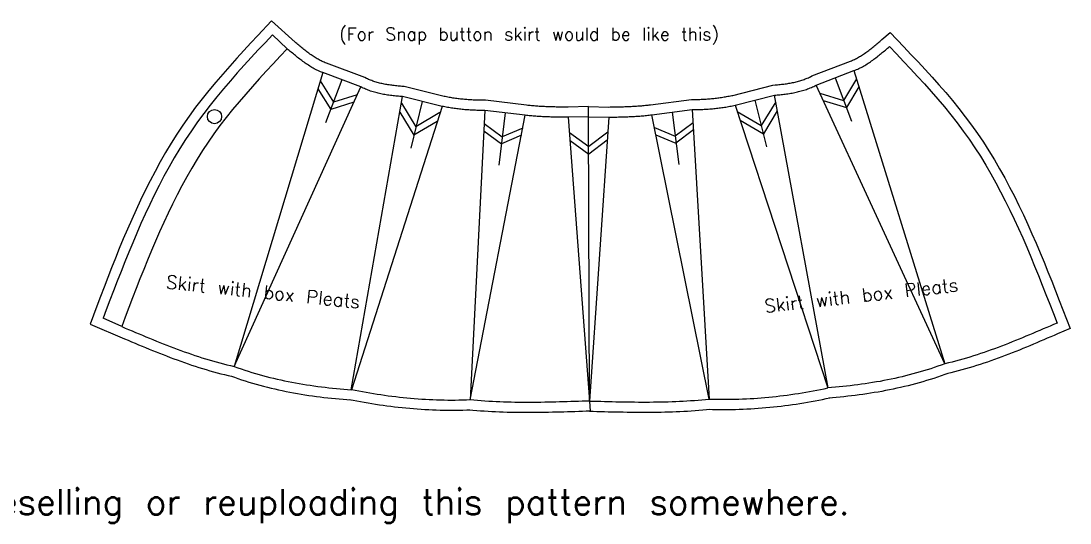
# Model space of a CAD drawing. Header units: millimetres. Extents: x 33 to 1155, y 58 to 775.
# Drawn here: x 639 to 1155, y 58 to 305 of the extents above; entities that cross this region are included whole.
import ezdxf

# ---------------------------------------------------------------- set-up
doc = ezdxf.new("R2010")
doc.units = ezdxf.units.MM
doc.styles.get("Standard").update_dxf_attribs({"font": 'txt.shx'})

msp = doc.modelspace()

# ---------------------------------------------------------------- linework, layer by layer
for p, q in [((773.59323, 294.92698), (761.931114, 305.417427)), ((769.636613, 291.714426), (762.350683, 298.563896)), ((785.946039, 275.891375), (792.379461, 265.419011)), ((796.530862, 276.489196), (788.55309, 255.215553)), ((1039.267909, 277.403103), (1047.405705, 256.190159)), ((1049.856934, 276.885032), (1043.502581, 266.364503)), ((784.78675, 272.047175), (791.044869, 261.860169)), ((804.112545, 269.078802), (792.379461, 265.419011)), ((1031.742262, 269.935808), (1043.502581, 266.364503)), ((1051.045148, 273.049674), (1044.863943, 262.815816)), ((802.452445, 265.418428), (791.044869, 261.860169)), ((825.840468, 265.009412), (833.028942, 253.307968)), ((836.121168, 265.813202), (830.451521, 242.884648)), ((999.759147, 266.429186), (1005.601349, 243.543991)), ((1010.045609, 265.702861), (1002.945484, 253.9476)), ((1033.429887, 266.288043), (1044.863943, 262.815816)), ((825.059558, 260.549284), (832.018469, 249.221525)), ((844.842481, 260.310698), (833.028942, 253.307968)), ((876.863913, 260.221905), (873.792144, 234.448125)), ((917.969746, 258.255631), (917.950908, 263.25665)), ((917.969817, 258.255982), (917.950983, 263.257001)), ((959.059675, 260.531141), (962.325506, 234.781231)), ((991.079529, 260.861142), (1002.945484, 253.9476)), ((1010.860094, 261.248742), (1003.986711, 249.868884)), ((843.454744, 256.000623), (832.018469, 249.221525)), ((866.596468, 254.989653), (875.460944, 248.450251)), ((969.366242, 255.37638), (960.551278, 248.770389)), ((992.499695, 256.561643), (1003.986711, 249.868884)), ((866.413399, 251.396712), (875.052542, 245.02354)), ((884.921678, 249.176886), (875.052542, 245.02354)), ((885.614046, 252.723101), (875.460944, 248.450251)), ((908.542705, 250.622008), (918.024911, 243.626901)), ((927.454096, 250.692887), (918.024852, 243.626551)), ((950.366278, 252.966637), (960.551278, 248.770389)), ((951.085338, 249.425737), (960.985481, 245.346852)), ((969.576371, 251.78492), (960.985481, 245.346852)), ((875.052542, 245.02354), (875.052542, 245.02354)), ((875.052542, 245.02354), (875.052542, 245.02354)), ((908.83978, 246.674861), (918.03899, 239.888523)), ((927.186762, 246.743613), (918.038934, 239.888172)), ((960.985481, 245.346852), (960.985481, 245.346852)), ((960.985481, 245.346852), (960.985481, 245.346852)), ((688.201939, 155.05289), (679.060134, 159.151037)), ((918.496482, 118.409931), (918.673193, 113.412932))]:
    msp.add_line(p, q)
at = {"color": 6}
for p, q in [((787.183428, 279.994552), (743.582567, 135.414225)), ((1048.588672, 280.978772), (1093.27739, 136.730984)), ((1093.27739, 136.730984), (1029.947146, 273.827434)), ((743.582567, 135.414225), (805.878295, 272.98384)), ((1035.800455, 124.859091), (1009.459946, 268.905635)), ((801.147301, 123.975632), (826.401988, 268.216507)), ((845.840347, 263.409896), (801.210617, 123.962543)), ((990.058347, 263.952736), (1035.737239, 124.845525)), ((866.924587, 261.429363), (859.663604, 118.924176)), ((859.663604, 118.924176), (886.828728, 259.011302)), ((977.323864, 119.366988), (949.104262, 259.24551)), ((968.989624, 261.813435), (977.323864, 119.366988)), ((907.986414, 258.013286), (918.493423, 118.4097)), ((927.954694, 258.088145), (918.499589, 118.409373))]:
    msp.add_line(p, q, dxfattribs=at)
for points in [[(761.931114, 305.417427), (755.243681, 298.303859), (751.766326, 294.58882), (748.284726, 290.836753), (744.808084, 287.040723), (741.345745, 283.19363), (737.907221, 279.288223), (734.50221, 275.317127), (731.140627, 271.272864), (727.832629, 267.147897), (724.58865, 262.934673), (721.419783, 258.626166), (718.344456, 254.226325), (715.379809, 249.755485), (712.52791, 245.230081), (709.783378, 240.656419), (707.140563, 236.040235), (704.593844, 231.387133), (702.137646, 226.702602), (699.766448, 221.992038), (697.474793, 217.26076), (695.257293, 212.514029), (693.108635, 207.757062), (691.023557, 202.995), (688.996654, 198.232345), (687.021975, 193.471437), (685.093536, 188.714084), (683.205463, 183.962211), (681.351925, 179.217695), (679.527137, 174.482375), (677.725364, 169.758054), (675.940923, 165.046503), (672.613617, 156.230494)], [(917.950908, 263.25665), (927.953366, 263.08887), (928.533, 263.098901), (929.196704, 263.110532), (929.859272, 263.122432), (930.520681, 263.134747), (931.180909, 263.147617), (931.839935, 263.161185), (932.497737, 263.175593), (933.154291, 263.190981), (933.809575, 263.207488), (934.463567, 263.225253), (935.116244, 263.244416), (935.767583, 263.265113), (936.417562, 263.287481), (937.066157, 263.311657), (937.713346, 263.337775), (938.359106, 263.36597), (939.003415, 263.396376), (939.646249, 263.429125), (940.287588, 263.464351), (940.927408, 263.502184), (941.565688, 263.542756), (942.202406, 263.586195), (942.837541, 263.632632), (943.471073, 263.682194), (944.102981, 263.73501), (944.733245, 263.791207), (945.361847, 263.850909), (945.988767, 263.914244), (946.613988, 263.981336), (947.237494, 264.052309), (947.859272, 264.127287), (948.49316, 264.20816), (968.684419, 266.81554), (969.664323, 266.809127), (970.288737, 266.809423), (970.913141, 266.814099), (971.537537, 266.823151), (972.161924, 266.836576), (972.786304, 266.854371), (973.410676, 266.876534), (974.035041, 266.903061), (974.6594, 266.93395), (975.283752, 266.969199), (975.908098, 267.008804), (976.532438, 267.052764), (977.156772, 267.101076), (977.7811, 267.153738), (978.405423, 267.210747), (979.029739, 267.272102), (979.65405, 267.3378), (980.278355, 267.40784), (980.902654, 267.482219), (981.526946, 267.560935), (982.151232, 267.643988), (982.77551, 267.731375), (983.399781, 267.823094), (984.024044, 267.919144), (984.648298, 268.019524), (985.272543, 268.124231), (985.896778, 268.233265), (986.521003, 268.346624), (987.145215, 268.464307), (987.769415, 268.586313), (988.393601, 268.712639), (988.927252, 268.824339), (1008.645456, 273.858062), (1009.727875, 273.940553), (1010.359934, 273.992889), (1010.992507, 274.049429), (1011.624899, 274.110118), (1012.255851, 274.174991), (1012.884622, 274.244238), (1013.51093, 274.318088), (1014.134502, 274.39677), (1014.755063, 274.480507), (1015.372338, 274.569518), (1015.986051, 274.664017), (1016.595926, 274.764212), (1017.201689, 274.870307), (1017.803066, 274.982501), (1018.399785, 275.100987), (1018.991578, 275.225952), (1019.578178, 275.357577), (1020.159324, 275.496039), (1020.73476, 275.641509), (1021.304234, 275.79415), (1021.867503, 275.954123), (1022.424332, 276.121583), (1022.974494, 276.296679), (1023.517774, 276.479558), (1024.053967, 276.670364), (1024.582882, 276.869237), (1025.104342, 277.076317), (1025.618183, 277.291743), (1026.12426, 277.515658), (1026.622445, 277.748206), (1027.112626, 277.989538), (1027.893332, 278.394836), (1046.79258, 285.645043), (1047.346558, 285.858987), (1047.848319, 286.06595), (1048.347381, 286.28521), (1048.846175, 286.517513), (1049.344996, 286.762669), (1049.843872, 287.020358), (1050.342815, 287.290232), (1050.841823, 287.571923), (1051.340883, 287.865039), (1051.839979, 288.169164), (1052.339091, 288.483864), (1052.838197, 288.808687), (1053.33728, 289.143161), (1053.836324, 289.4868), (1054.335323, 289.839106), (1054.834273, 290.199568), (1055.333183, 290.567662), (1055.832068, 290.942859), (1056.330953, 291.32462), (1056.829876, 291.712399), (1057.328884, 292.105647), (1057.827956, 292.503744), (1058.326709, 292.905798), (1058.824863, 293.311148), (1059.322589, 293.719542), (1059.820187, 294.130824), (1060.317956, 294.544832), (1060.816195, 294.961401), (1061.315203, 295.380362), (1061.815279, 295.801541), (1062.316725, 296.224757), (1066.414637, 299.686987), (1073.147984, 292.631835), (1076.630819, 288.966675), (1080.103373, 285.280441), (1083.556703, 281.566428), (1086.981815, 277.817875), (1090.369664, 274.02797), (1093.711142, 270.18986), (1096.997067, 266.296657), (1100.21818, 262.341451), (1103.365126, 258.317328), (1106.428331, 254.217548), (1109.395952, 250.039187), (1112.260884, 245.788594), (1115.025229, 241.474512), (1117.693769, 237.102473), (1120.271378, 232.677821), (1122.762918, 228.205854), (1125.173238, 223.691835), (1127.507167, 219.140992), (1129.769516, 214.55853), (1131.96507, 209.949632), (1134.098592, 205.319469), (1136.174825, 200.673184), (1138.198626, 196.015505), (1140.175477, 191.349005), (1142.111059, 186.675463), (1144.011017, 181.996694), (1145.880984, 177.314496), (1147.726574, 172.630656), (1149.553389, 167.946949), (1151.367009, 163.265137), (1154.902269, 154.107548), (1148.798334, 151.462621), (1147.098401, 150.726726), (1145.396514, 149.991409), (1143.692499, 149.257312), (1141.986185, 148.525078), (1140.277399, 147.79535), (1138.565966, 147.068776), (1136.851709, 146.346004), (1135.134453, 145.627682), (1133.414019, 144.914462), (1131.690228, 144.206996), (1129.9629, 143.50594), (1128.231856, 142.81195), (1126.496915, 142.125684), (1124.757893, 141.447802), (1123.01461, 140.778968), (1121.266882, 140.119845), (1119.514528, 139.471101), (1117.757365, 138.833404), (1115.995209, 138.207425), (1114.227881, 137.593839), (1112.455197, 136.99332), (1110.676978, 136.406549), (1108.893044, 135.834205), (1107.103216, 135.276972), (1105.30732, 134.735536), (1103.505178, 134.210585), (1101.69662, 133.702812), (1099.881475, 133.212908), (1098.059575, 132.74157), (1096.230775, 132.289501), (1094.718405, 131.933526), (1093.260502, 131.397339), (1091.484216, 130.766416), (1089.701152, 130.155032), (1087.911556, 129.562952), (1086.115668, 128.989937), (1084.313732, 128.435753), (1082.505987, 127.900162), (1080.692672, 127.382929), (1078.874027, 126.883817), (1077.050286, 126.402591), (1075.221688, 125.939015), (1073.388466, 125.492854), (1071.550855, 125.063873), (1069.709087, 124.651838), (1067.863397, 124.256514), (1066.014014, 123.877668), (1064.161171, 123.515066), (1062.305097, 123.168476), (1060.446023, 122.837665), (1058.584177, 122.522402), (1056.719789, 122.222454), (1054.853086, 121.937591), (1052.984296, 121.667582), (1051.113647, 121.412197), (1049.241366, 121.171208), (1047.367679, 120.944383), (1045.492812, 120.731496), (1043.616992, 120.532317), (1041.740445, 120.346619), (1039.863397, 120.174175), (1037.986058, 120.014756), (1036.125249, 119.869444)], [(762.350683, 298.563896), (758.890357, 294.883072), (755.424116, 291.179906), (751.960972, 287.447729), (748.510023, 283.679754), (745.080465, 279.869083), (741.681601, 276.008722), (738.32286, 272.091587), (735.013815, 268.110534), (731.764203, 264.058371), (728.583941, 259.927902), (725.48339, 255.712279), (722.477696, 251.41206), (719.578956, 247.040614), (716.787122, 242.61052), (714.097091, 238.127681), (711.50358, 233.597617), (709.00133, 229.025763), (706.585106, 224.417473), (704.249716, 219.778044), (701.990006, 215.112718), (699.800869, 210.426699), (697.677248, 205.725164), (695.614121, 201.013237), (693.606341, 196.295514), (691.64818, 191.57443), (689.7338, 186.851759), (687.857433, 182.129348), (686.013342, 177.409014), (684.19582, 172.69255), (682.399193, 167.981722), (680.617822, 163.278276), (679.060134, 159.151037)], [(917.950983, 263.257001), (907.950073, 263.013879), (907.370379, 263.019543), (906.706607, 263.026174), (906.043968, 263.033084), (905.382485, 263.040415), (904.722179, 263.048312), (904.063069, 263.056916), (903.405178, 263.066368), (902.748526, 263.076809), (902.093136, 263.08838), (901.439029, 263.101219), (900.786226, 263.115464), (900.13475, 263.131254), (899.484621, 263.148726), (898.835862, 263.168015), (898.188495, 263.189257), (897.542541, 263.212587), (896.898021, 263.238138), (896.254958, 263.266045), (895.613372, 263.296438), (894.973285, 263.329451), (894.334718, 263.365213), (893.697691, 263.403855), (893.062224, 263.445506), (892.428336, 263.490295), (891.796049, 263.538349), (891.165379, 263.589796), (890.536346, 263.644762), (889.908966, 263.703373), (889.283257, 263.765753), (888.659235, 263.832028), (888.036909, 263.90232), (887.40243, 263.978415), (867.192103, 266.433624), (866.212275, 266.41983), (865.587877, 266.415423), (864.963455, 266.415395), (864.339009, 266.419743), (863.714538, 266.428464), (863.090042, 266.441556), (862.465521, 266.459015), (861.840973, 266.480838), (861.2164, 266.507023), (860.5918, 266.537568), (859.967173, 266.572469), (859.34252, 266.611725), (858.71784, 266.655332), (858.093132, 266.703289), (857.468398, 266.755594), (856.843637, 266.812244), (856.218849, 266.873238), (855.594034, 266.938573), (854.969193, 267.008247), (854.344325, 267.082259), (853.719432, 267.160606), (853.094513, 267.243288), (852.469569, 267.330302), (851.8446, 267.421647), (851.219607, 267.517321), (850.594591, 267.617324), (849.969553, 267.721652), (849.344492, 267.830306), (848.719411, 267.943284), (848.09431, 268.060584), (847.469189, 268.182205), (846.934713, 268.289881), (827.17915, 273.174929), (826.09614, 273.249263), (825.463705, 273.296836), (824.830724, 273.34861), (824.197893, 273.404533), (823.56647, 273.464652), (822.937195, 273.52916), (822.310348, 273.598291), (821.686201, 273.672273), (821.065027, 273.751334), (820.4471, 273.835692), (819.832692, 273.925565), (819.22208, 274.021163), (818.615535, 274.122692), (818.01333, 274.230353), (817.415735, 274.344341), (816.823018, 274.464844), (816.235443, 274.592047), (815.65327, 274.726127), (815.076755, 274.867258), (814.506147, 275.015605), (813.941689, 275.171331), (813.383614, 275.334591), (812.832148, 275.505538), (812.287506, 275.68432), (811.749891, 275.871081), (811.219493, 276.065964), (810.696489, 276.26911), (810.181039, 276.48066), (809.67329, 276.700756), (809.173368, 276.929545), (808.681383, 277.167177), (807.897646, 277.566584), (788.944319, 284.67422), (788.388746, 284.883985), (787.885439, 285.087162), (787.38474, 285.302657), (786.88421, 285.531196), (786.383557, 285.772588), (785.882754, 286.026511), (785.381792, 286.29262), (784.880677, 286.570544), (784.379422, 286.859892), (783.87805, 287.160249), (783.376582, 287.471181), (782.875043, 287.792234), (782.373455, 288.122939), (781.871836, 288.46281), (781.370197, 288.811347), (780.868546, 289.16804), (780.366878, 289.532365), (779.865181, 289.903794), (779.363434, 290.281786), (778.861604, 290.665796), (778.359648, 291.055273), (777.857591, 291.449599), (777.355824, 291.847885), (776.854631, 292.249471), (776.353842, 292.654104), (775.85316, 293.061626), (775.352286, 293.471873), (774.850924, 293.884677), (774.348774, 294.299868), (773.845539, 294.717267), (773.34092, 295.136694)], [(918.496482, 118.409931), (917.969817, 258.255982), (907.986414, 258.013286), (907.320981, 258.019787), (906.655567, 258.026435), (905.990195, 258.033373), (905.324883, 258.040747), (904.659652, 258.048702), (903.994523, 258.057384), (903.329515, 258.066939), (902.66465, 258.077511), (901.999947, 258.089246), (901.335426, 258.102289), (900.671108, 258.116786), (900.007014, 258.132882), (899.343163, 258.150722), (898.679576, 258.170452), (898.016272, 258.192217), (897.353274, 258.216162), (896.690599, 258.242434), (896.02827, 258.271176), (895.366306, 258.302535), (894.704727, 258.336656), (894.043555, 258.373684), (893.382808, 258.413765), (892.722508, 258.457044), (892.062674, 258.503666), (891.403327, 258.553777), (890.744488, 258.607522), (890.086176, 258.665046), (889.428412, 258.726496), (888.771216, 258.792015), (888.114608, 258.86175), (887.458609, 258.935846), (886.803239, 259.014446), (866.924587, 261.429363), (866.265113, 261.420079), (865.605636, 261.415424), (864.94616, 261.415394), (864.28669, 261.419986), (863.62723, 261.429196), (862.967783, 261.44302), (862.308354, 261.461455), (861.648947, 261.484496), (860.989566, 261.512141), (860.330215, 261.544385), (859.670898, 261.581224), (859.01162, 261.622656), (858.352383, 261.668676), (857.693193, 261.71928), (857.034054, 261.774466), (856.374969, 261.834228), (855.715942, 261.898564), (855.056978, 261.96747), (854.398081, 262.040941), (853.739255, 262.118975), (853.080504, 262.201568), (852.421831, 262.288715), (851.763242, 262.380414), (851.104739, 262.47666), (850.446328, 262.577451), (849.788012, 262.682781), (849.129796, 262.792647), (848.471683, 262.907047), (847.813677, 263.025975), (847.155784, 263.149428), (846.498005, 263.277403), (845.840347, 263.409896), (826.401988, 268.216507), (825.737421, 268.262121), (825.072373, 268.312147), (824.406848, 268.366583), (823.740862, 268.425436), (823.074563, 268.488876), (822.408198, 268.557186), (821.742018, 268.630654), (821.076273, 268.709567), (820.411212, 268.794213), (819.747086, 268.884879), (819.084143, 268.981851), (818.422634, 269.085418), (817.762809, 269.195866), (817.104917, 269.313482), (816.449209, 269.438554), (815.795933, 269.571369), (815.145341, 269.712215), (814.497681, 269.861378), (813.853204, 270.019145), (813.21216, 270.185805), (812.574798, 270.361643), (811.941368, 270.546949), (811.31212, 270.742007), (810.687303, 270.947107), (810.067168, 271.162534), (809.451965, 271.388577), (808.841943, 271.625522), (808.237352, 271.873657), (807.638442, 272.13327), (807.045462, 272.404646), (806.458664, 272.688073), (805.878295, 272.98384), (787.183428, 279.994552), (786.569609, 280.226308), (785.961034, 280.471981), (785.357809, 280.731601), (784.75984, 281.004631), (784.167008, 281.290467), (783.579192, 281.588509), (782.996273, 281.898152), (782.418133, 282.218795), (781.844652, 282.549836), (781.275711, 282.890671), (780.71119, 283.240698), (780.15097, 283.599316), (779.594932, 283.96592), (779.042957, 284.33991), (778.494924, 284.720682), (777.950716, 285.107633), (777.410213, 285.500163), (776.873295, 285.897667), (776.339843, 286.299544), (775.809738, 286.705191), (775.28286, 287.114005), (774.759091, 287.525384), (774.238286, 287.938781), (773.720184, 288.353917), (773.204484, 288.770598), (772.690885, 289.188633), (772.179087, 289.607827), (771.668791, 290.027987), (771.159696, 290.448921), (770.651501, 290.870434), (770.143907, 291.292334), (769.636613, 291.714426), (766.183709, 288.041498), (762.739695, 284.362079), (759.313463, 280.669681), (755.913903, 276.957815), (752.549905, 273.219991), (749.23036, 269.449718), (745.964159, 265.640509), (742.760193, 261.785872), (739.627351, 257.87932), (736.574525, 253.914361), (733.610604, 249.884507), (730.744174, 245.783532), (727.977251, 241.610872), (725.305547, 237.371399), (722.724516, 233.070205), (720.229615, 228.712382), (717.8163, 224.303022), (715.480027, 219.847216), (713.216252, 215.350056), (711.020431, 210.816633), (708.888019, 206.25204), (706.814474, 201.661369), (704.795251, 197.049711), (702.825714, 192.421851), (700.90059, 187.780417), (699.014326, 183.127108), (697.161372, 178.463622), (695.336176, 173.791654), (693.533186, 169.1129), (691.746851, 164.429057), (689.971619, 159.741822), (688.201939, 155.05289), (689.904769, 154.330214), (691.607762, 153.608178), (693.311081, 152.88742), (695.01489, 152.168579), (696.719351, 151.452294), (698.424628, 150.739205), (700.130884, 150.029951), (701.838281, 149.325171), (703.546984, 148.625503), (705.257155, 147.931587), (706.968957, 147.244063), (708.682554, 146.563568), (710.398109, 145.890743), (712.115784, 145.226226), (713.835744, 144.570657), (715.55815, 143.924674), (717.283166, 143.288917), (719.010956, 142.664025), (720.741683, 142.050637), (722.475509, 141.449392), (724.212597, 140.860929), (725.953112, 140.285887), (727.697216, 139.724905), (729.445072, 139.178623), (731.196843, 138.647679), (732.952692, 138.132714), (734.712783, 137.634364), (736.477279, 137.153271), (738.246343, 136.690073), (740.020138, 136.245409), (741.798827, 135.819918), (743.582567, 135.414225), (745.303918, 134.795828), (747.032695, 134.196407), (748.768668, 133.615746), (750.511609, 133.053632), (752.261288, 132.509849), (754.017476, 131.984181), (755.779944, 131.476415), (757.548462, 130.986335), (759.322801, 130.513726), (761.102731, 130.058373), (762.888025, 129.620062), (764.678451, 129.198576), (766.473781, 128.793702), (768.273785, 128.405224), (770.078235, 128.032927), (771.886901, 127.676596), (773.699553, 127.336016), (775.515962, 127.010973), (777.3359, 126.701251), (779.159136, 126.406636), (780.985442, 126.126911), (782.814588, 125.861863), (784.646345, 125.611276), (786.480483, 125.374936), (788.316773, 125.152627), (790.154986, 124.944134), (791.994893, 124.749243), (793.836265, 124.567738), (795.678871, 124.399405), (797.522483, 124.244028), (799.366871, 124.101393), (801.211811, 123.971294)], [(918.496528, 118.409581), (917.969746, 258.255631), (927.954694, 258.088145), (928.62006, 258.099659), (929.285404, 258.111318), (929.950706, 258.123268), (930.615943, 258.135654), (931.281095, 258.14862), (931.94614, 258.162312), (932.611057, 258.176876), (933.275824, 258.192456), (933.94042, 258.209198), (934.604823, 258.227246), (935.269013, 258.246747), (935.932967, 258.267845), (936.596665, 258.290685), (937.260085, 258.315413), (937.923205, 258.342174), (938.586005, 258.371113), (939.248462, 258.402375), (939.910556, 258.436106), (940.572265, 258.472451), (941.233568, 258.511554), (941.894443, 258.553562), (942.554869, 258.598619), (943.214825, 258.64687), (943.874289, 258.698462), (944.533239, 258.753538), (945.191655, 258.812244), (945.849515, 258.874726), (946.506798, 258.941128), (947.163482, 259.011596), (947.819545, 259.086275), (948.474967, 259.16531), (949.129727, 259.248846), (968.989624, 261.813435), (969.649149, 261.809119), (970.308643, 261.809432), (970.9681, 261.81437), (971.627517, 261.82393), (972.286889, 261.838107), (972.946213, 261.856898), (973.605484, 261.8803), (974.264698, 261.908308), (974.923853, 261.940918), (975.582942, 261.978128), (976.241962, 262.019933), (976.90091, 262.06633), (977.559781, 262.117314), (978.218571, 262.172883), (978.877277, 262.233032), (979.535893, 262.297757), (980.194416, 262.367056), (980.852842, 262.440923), (981.511167, 262.519356), (982.169387, 262.602351), (982.827497, 262.689903), (983.485495, 262.78201), (984.143375, 262.878667), (984.801133, 262.979871), (985.458767, 263.085618), (986.11627, 263.195904), (986.77364, 263.310726), (987.430873, 263.430079), (988.087964, 263.553961), (988.744909, 263.682366), (989.401705, 263.815293), (990.058347, 263.952736), (1009.459946, 268.905635), (1010.124151, 268.956254), (1010.788804, 269.011289), (1011.453899, 269.070736), (1012.119424, 269.134604), (1012.785226, 269.203061), (1013.451057, 269.276389), (1014.116664, 269.354873), (1014.781796, 269.4388), (1015.446201, 269.528453), (1016.109626, 269.624118), (1016.771819, 269.726082), (1017.432529, 269.834628), (1018.091504, 269.950043), (1018.748491, 270.072612), (1019.403238, 270.20262), (1020.055495, 270.340353), (1020.705008, 270.486095), (1021.351525, 270.640132), (1021.994795, 270.80275), (1022.634566, 270.974234), (1023.270586, 271.154869), (1023.902602, 271.34494), (1024.530363, 271.544733), (1025.153617, 271.754533), (1025.772111, 271.974626), (1026.385594, 272.205297), (1026.993814, 272.44683), (1027.596519, 272.699513), (1028.193456, 272.963629), (1028.784375, 273.239464), (1029.369022, 273.527304), (1029.947146, 273.827434), (1048.588672, 280.978772), (1049.200728, 281.215145), (1049.807436, 281.465396), (1050.408687, 281.729552), (1051.004582, 282.007078), (1051.595245, 282.297373), (1052.180799, 282.599833), (1052.761369, 282.913859), (1053.337077, 283.238848), (1053.908048, 283.574199), (1054.474406, 283.91931), (1055.036274, 284.27358), (1055.593777, 284.636407), (1056.147038, 285.00719), (1056.69618, 285.385327), (1057.241328, 285.770216), (1057.782606, 286.161256), (1058.320138, 286.557846), (1058.854046, 286.959383), (1059.384456, 287.365267), (1059.91149, 287.774896), (1060.435273, 288.187667), (1060.955929, 288.602981), (1061.473604, 289.020288), (1061.988565, 289.439315), (1062.501112, 289.85987), (1063.011547, 290.281761), (1063.520173, 290.704799), (1064.027289, 291.128791), (1064.5332, 291.553547), (1065.038205, 291.978877), (1065.542606, 292.404588), (1066.046707, 292.83049), (1069.52718, 289.183676), (1072.998812, 285.530305), (1076.452761, 281.863821), (1079.880185, 278.177668), (1083.272244, 274.46529), (1086.620095, 270.72013), (1089.914898, 266.935632), (1093.14781, 263.10524), (1096.30999, 259.222397), (1099.392597, 255.280547), (1102.386789, 251.273134), (1105.28403, 247.193868), (1108.082306, 243.042169), (1110.78587, 238.822942), (1113.399228, 234.541313), (1115.926884, 230.202407), (1118.373346, 225.81135), (1120.743117, 221.373269), (1123.040704, 216.893289), (1125.270612, 212.376536), (1127.437347, 207.828136), (1129.545414, 203.253214), (1131.599319, 198.656897), (1133.60366, 194.044005), (1135.563693, 189.417204), (1137.484956, 184.778237), (1139.372986, 180.12884), (1141.233324, 175.470753), (1143.071506, 170.805714), (1144.893073, 166.13546), (1146.703562, 161.46173), (1148.508513, 156.786262), (1146.811175, 156.05078), (1145.11367, 155.315936), (1143.415828, 154.582367), (1141.717483, 153.850712), (1140.018466, 153.121609), (1138.318609, 152.395695), (1136.617744, 151.673608), (1134.915704, 150.955986), (1133.21232, 150.243467), (1131.507425, 149.536688), (1129.80085, 148.836288), (1128.092427, 148.142905), (1126.38199, 147.457176), (1124.669369, 146.779739), (1122.954397, 146.111232), (1121.236905, 145.452293), (1119.516727, 144.80356), (1117.793693, 144.165671), (1116.067636, 143.539263), (1114.338389, 142.924974), (1112.605782, 142.323442), (1110.869648, 141.735306), (1109.12982, 141.161202), (1107.386129, 140.601769), (1105.638407, 140.057645), (1103.886486, 139.529467), (1102.130199, 139.017874), (1100.369377, 138.523503), (1098.603853, 138.046992), (1096.833458, 137.588978), (1095.058024, 137.150101), (1093.27739, 136.730984), (1091.560747, 136.099637), (1089.836535, 135.48721), (1088.104984, 134.89349), (1086.366327, 134.318262), (1084.620794, 133.761314), (1082.868615, 133.222433), (1081.110023, 132.701405), (1079.345247, 132.198017), (1077.574518, 131.712056), (1075.798068, 131.243308), (1074.016127, 130.79156), (1072.228927, 130.3566), (1070.436698, 129.938213), (1068.63967, 129.536187), (1066.838076, 129.150308), (1065.032146, 128.780363), (1063.222111, 128.426139), (1061.408201, 128.087422), (1059.590648, 127.764), (1057.769683, 127.455658), (1055.945536, 127.162185), (1054.118439, 126.883366), (1052.288622, 126.618988), (1050.456316, 126.368838), (1048.621752, 126.132703), (1046.785162, 125.910369), (1044.946775, 125.701624), (1043.106823, 125.506253), (1041.265537, 125.324045), (1039.423148, 125.154785), (1037.579887, 124.99826), (1035.735979, 124.854268)], [(672.613617, 156.230494), (689.657656, 149.004148), (691.365035, 148.281672), (693.074531, 147.560432), (694.786312, 146.841071), (696.500547, 146.124236), (698.217405, 145.410575), (699.937057, 144.700736), (701.659676, 143.99537), (703.385434, 143.29513), (705.114505, 142.60067), (706.847064, 141.912645), (708.583286, 141.231714), (710.323349, 140.558536), (712.067427, 139.893774), (713.815699, 139.23809), (715.568342, 138.592152), (717.325533, 137.956626), (719.087451, 137.332183), (720.854271, 136.719496), (722.626172, 136.11924), (724.403329, 135.532092), (726.185918, 134.958732), (727.974112, 134.399842), (729.768086, 133.856107), (731.568011, 133.328215), (733.374055, 132.816855), (735.186387, 132.322719), (737.005171, 131.846502), (738.83057, 131.388902), (740.662723, 130.950621), (742.177732, 130.606049), (743.639633, 130.080859), (745.420621, 129.463335), (747.208239, 128.8654), (749.002245, 128.286816), (750.802398, 127.727346), (752.608458, 127.186751), (754.420186, 126.664793), (756.237345, 126.161234), (758.059699, 125.675836), (759.887013, 125.208361), (761.719051, 124.758573), (763.555582, 124.326234), (765.396373, 123.911108), (767.241191, 123.512958), (769.089808, 123.131548), (770.941991, 122.766644), (772.797514, 122.41801), (774.656145, 122.085411), (776.517659, 121.768613), (778.381826, 121.467383), (780.248421, 121.181488), (782.117217, 120.910695), (783.987988, 120.654771), (785.860508, 120.413485), (787.734551, 120.186605), (789.609894, 119.973901), (791.486311, 119.775143), (793.363578, 119.5901), (795.24147, 119.418543), (797.119764, 119.260243), (798.998251, 119.11497), (800.860102, 118.983679)], [(918.493423, 118.4097), (916.647907, 118.344436), (914.802432, 118.27965), (912.95704, 118.215817), (911.111773, 118.153416), (909.266673, 118.092923), (907.421779, 118.034815), (905.577136, 117.97957), (903.732783, 117.927664), (901.888762, 117.879575), (900.045116, 117.835779), (898.201885, 117.796754), (896.359111, 117.762978), (894.516835, 117.734926), (892.6751, 117.713076), (890.833947, 117.697905), (888.993416, 117.68989), (887.153551, 117.689508), (885.314392, 117.697237), (883.475981, 117.713553), (881.638359, 117.738933), (879.801569, 117.773855), (877.965651, 117.818795), (876.130647, 117.874231), (874.296599, 117.94064), (872.463548, 118.018498), (870.631536, 118.108284), (868.800604, 118.210473), (866.970794, 118.325544), (865.142147, 118.453972), (863.314706, 118.596236), (861.488511, 118.752811), (859.663604, 118.924176), (857.835647, 118.853802), (856.006856, 118.799098), (854.177289, 118.760132), (852.347041, 118.736792), (850.516207, 118.728964), (848.684883, 118.736532), (846.853164, 118.759382), (845.021146, 118.797399), (843.188923, 118.85047), (841.356591, 118.91848), (839.524245, 119.001314), (837.691981, 119.098858), (835.859894, 119.210998), (834.028079, 119.337618), (832.196632, 119.478605), (830.365647, 119.633844), (828.535221, 119.80322), (826.705448, 119.98662), (824.876424, 120.183928), (823.048244, 120.395031), (821.221003, 120.619813), (819.394797, 120.85816), (817.569721, 121.109958), (815.745871, 121.375093), (813.923341, 121.653449), (812.102227, 121.944913), (810.282625, 122.24937), (808.464629, 122.566705), (806.648335, 122.896805), (804.833838, 123.239554), (803.021234, 123.594838), (801.210617, 123.962543)], [(918.499589, 118.409373), (920.345544, 118.358013), (922.191455, 118.307129), (924.037275, 118.2572), (925.88296, 118.2087), (927.728464, 118.162107), (929.573742, 118.117899), (931.41875, 118.07655), (933.263442, 118.038539), (935.107772, 118.004342), (936.951696, 117.974436), (938.795169, 117.949297), (940.638145, 117.929402), (942.480579, 117.915228), (944.322427, 117.907252), (946.163642, 117.905951), (948.004181, 117.9118), (949.843997, 117.925278), (951.683046, 117.94686), (953.521282, 117.977024), (955.35866, 118.016246), (957.195135, 118.065003), (959.030663, 118.123772), (960.865197, 118.193029), (962.698693, 118.273252), (964.531105, 118.364916), (966.362389, 118.468499), (968.192499, 118.584477), (970.02139, 118.713328), (971.849018, 118.855528), (973.675336, 119.011553), (975.500299, 119.181881), (977.323864, 119.366988), (979.152299, 119.310385), (980.98145, 119.269458), (982.811259, 119.244275), (984.641631, 119.234723), (986.472471, 119.240686), (988.303686, 119.262049), (990.135181, 119.298696), (991.966861, 119.350513), (993.798632, 119.417384), (995.6304, 119.499195), (997.46207, 119.595829), (999.293547, 119.707172), (1001.124737, 119.833109), (1002.955547, 119.973525), (1004.78588, 120.128304), (1006.615643, 120.297331), (1008.444742, 120.480491), (1010.273081, 120.677668), (1012.100567, 120.888749), (1013.927105, 121.113616), (1015.752601, 121.352156), (1017.57696, 121.604253), (1019.400087, 121.869792), (1021.221888, 122.148658), (1023.04227, 122.440735), (1024.861136, 122.745909), (1026.678394, 123.064064), (1028.493948, 123.395085), (1030.307704, 123.738857), (1032.119567, 124.095264), (1033.929443, 124.464192), (1035.737239, 124.845525)], [(918.67013, 113.412824), (916.823971, 113.347537), (914.976567, 113.282683), (913.127959, 113.218739), (911.278188, 113.156185), (909.427295, 113.095502), (907.575321, 113.037171), (905.722305, 112.981675), (903.868287, 112.929498), (902.013307, 112.881123), (900.157404, 112.837036), (898.300618, 112.797724), (896.442989, 112.763675), (894.584556, 112.735377), (892.725357, 112.71332), (890.865432, 112.697994), (889.004822, 112.689892), (887.143564, 112.689506), (885.2817, 112.69733), (883.419268, 112.713859), (881.556311, 112.739589), (879.692868, 112.775018), (877.82898, 112.820643), (875.964691, 112.876964), (874.100042, 112.94448), (872.235078, 113.023694), (870.369841, 113.115108), (868.504379, 113.219225), (866.638736, 113.336548), (864.772961, 113.467584), (862.907102, 113.612839), (861.041209, 113.772818), (859.525448, 113.915154), (858.006575, 113.856678), (856.134838, 113.800689), (854.2624, 113.760811), (852.38961, 113.736929), (850.516566, 113.728919), (848.643367, 113.73666), (846.77011, 113.760029), (844.896892, 113.798901), (843.02381, 113.853156), (841.150959, 113.92267), (839.278436, 114.00732), (837.406337, 114.106985), (835.534758, 114.221542), (833.663793, 114.350868), (831.793537, 114.494842), (829.924087, 114.653343), (828.055535, 114.826247), (826.187978, 115.013434), (824.321508, 115.214781), (822.45622, 115.430169), (820.592209, 115.659474), (818.729566, 115.902577), (816.868387, 116.159356), (815.008764, 116.429691), (813.150792, 116.713461), (811.294561, 117.010545), (809.440167, 117.320823), (807.587702, 117.644175), (805.737257, 117.980481), (803.888927, 118.329621), (802.042804, 118.691475), (800.215517, 119.062566)], [(918.360527, 113.411307), (920.207126, 113.359929), (922.054966, 113.308993), (923.904004, 113.258976), (925.754193, 113.210358), (927.60549, 113.163619), (929.457852, 113.11924), (931.311233, 113.077704), (933.165592, 113.039494), (935.020884, 113.005094), (936.877066, 112.974988), (938.734095, 112.949665), (940.591928, 112.929609), (942.450522, 112.915311), (944.309834, 112.90726), (946.169821, 112.905945), (948.03044, 112.911859), (949.891648, 112.925493), (951.7534, 112.947342), (953.615654, 112.9779), (955.478365, 113.017663), (957.341488, 113.067127), (959.204979, 113.126791), (961.068791, 113.197154), (962.932878, 113.278714), (964.797193, 113.371975), (966.661688, 113.477436), (968.526314, 113.595602), (970.39102, 113.726976), (972.255755, 113.872063), (974.120467, 114.031368), (975.985101, 114.205398), (977.499747, 114.359148), (979.019018, 114.312115), (980.891123, 114.270228), (982.763809, 114.244455), (984.636726, 114.234681), (986.509777, 114.240781), (988.382864, 114.262632), (990.255892, 114.30011), (992.128764, 114.353093), (994.001385, 114.421455), (995.873659, 114.505075), (997.745491, 114.603828), (999.616786, 114.717592), (1001.487449, 114.846244), (1003.357387, 114.98966), (1005.226505, 115.147719), (1007.094708, 115.320297), (1008.961904, 115.507272), (1010.827999, 115.708521), (1012.692899, 115.923923), (1014.556511, 116.153355), (1016.418743, 116.396695), (1018.279501, 116.653822), (1020.138693, 116.924614), (1021.996226, 117.208949), (1023.852009, 117.506706), (1025.705949, 117.817765), (1027.557953, 118.142003), (1029.40793, 118.4793), (1031.255789, 118.829536), (1033.101436, 119.192589), (1034.944782, 119.568339), (1036.769221, 119.953183)]]:
    msp.add_lwpolyline(points)
msp.add_circle((733.872574, 258.373422), 3.5)

# ---------------------------------------------------------------- texts
for s, height, p in [('(For Snap button skirt would be like this)', 6.243852, (795.230228, 295.877372)), ('- You can use this pattern for your any purpose except direct reselling or reuploading this pattern somewhere.', 12.487705, (37.776464, 62.532145))]:
    msp.add_text(s, height=height).set_placement(p)
for rotation, p in [(354.055508, (709.803683, 173.845037)), (6.376093, (1004.884955, 161.795517))]:
    msp.add_text('Skirt with box Pleats', height=6.511831, rotation=rotation).set_placement(p)

doc.saveas('drawing.dxf')
